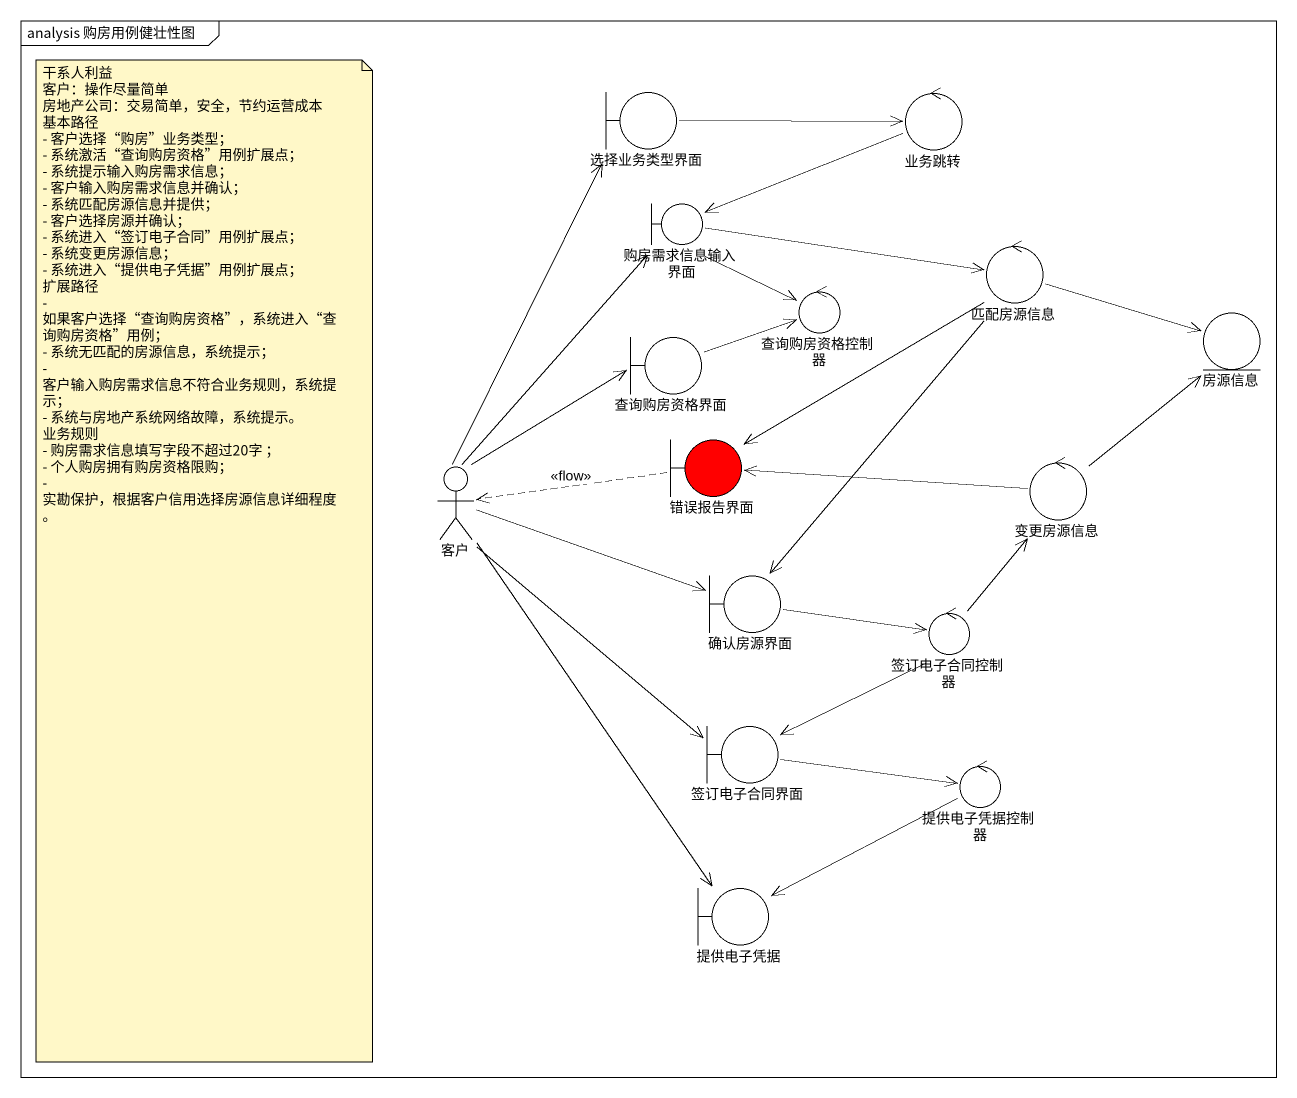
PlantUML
@startuml
mainframe analysis 购房用例健壮性图
boundary 选择业务类型界面
control 业务跳转
boundary 购房需求信息输入界面
control 匹配房源信息
control 查询购房资格控制器
entity 房源信息
boundary 查询购房资格界面
boundary 错误报告界面 #FF0000
actor 客户
control 变更房源信息
boundary 确认房源界面
control 签订电子合同控制器
boundary 签订电子合同界面
control 提供电子凭据控制器
boundary 提供电子凭据
选择业务类型界面 -right-> 业务跳转
业务跳转 -left-> 购房需求信息输入界面
购房需求信息输入界面 -right-> 匹配房源信息
购房需求信息输入界面 --> 查询购房资格控制器
匹配房源信息 -right-> 房源信息
匹配房源信息 --> 错误报告界面
匹配房源信息 --> 确认房源界面
查询购房资格界面 -right-> 查询购房资格控制器
错误报告界面 .left.> 客户 : <<flow>>
客户 -up-> 选择业务类型界面
客户 -up-> 购房需求信息输入界面
客户 -up-> 查询购房资格界面
客户 -right-> 确认房源界面
客户 --> 签订电子合同界面
客户 --> 提供电子凭据
变更房源信息 -up-> 房源信息
变更房源信息 -left-> 错误报告界面
确认房源界面 -right-> 签订电子合同控制器
签订电子合同控制器 -up-> 变更房源信息
签订电子合同控制器 -left-> 签订电子合同界面
签订电子合同界面 -right-> 提供电子凭据控制器
提供电子凭据控制器 -left-> 提供电子凭据
note as N1
  干系人利益
  客户：操作尽量简单
  房地产公司：交易简单，安全，节约运营成本
  基本路径
  - 客户选择“购房”业务类型；
  - 系统激活“查询购房资格”用例扩展点；
  - 系统提示输入购房需求信息；
  - 客户输入购房需求信息并确认；
  - 系统匹配房源信息并提供；
  - 客户选择房源并确认；
  - 系统进入“签订电子合同”用例扩展点；
  - 系统变更房源信息；
  - 系统进入“提供电子凭据”用例扩展点；
  扩展路径
  - 如果客户选择“查询购房资格”，系统进入“查询购房资格”用例；
  - 系统无匹配的房源信息，系统提示；
  - 客户输入购房需求信息不符合业务规则，系统提示；
  - 系统与房地产系统网络故障，系统提示。
  业务规则
  - 购房需求信息填写字段不超过20字 ；
  - 个人购房拥有购房资格限购；
  - 实勘保护，根据客户信用选择房源信息详细程度。
end note
@enduml
